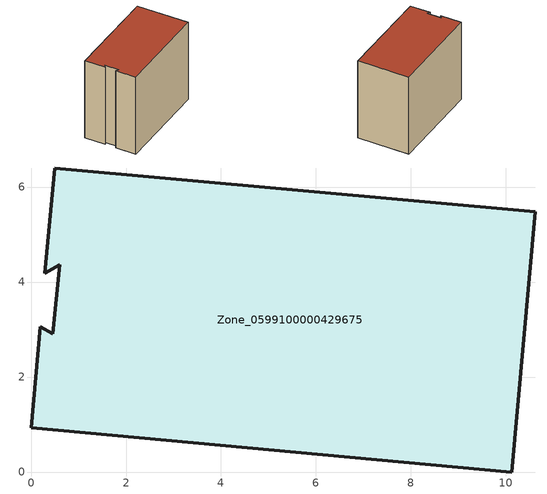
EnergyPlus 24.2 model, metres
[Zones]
Zone_0599100000429675
 floor ground (C_G): 0.19,3.06 0.46,2.91 0.6,4.37 0.29,4.18 0.49,6.4 10.62,5.48 10.13,0 0,0.93 z0
 wall outside (C_F): 10.13,0 10.62,5.48 0.49,6.4 0.29,4.18 0.6,4.37 0.46,2.91 0.19,3.06 0,0.93 10.13,0 z0:8.85
 roof outside (C_R): 0.46,2.91 0.19,3.06 0,0.93 10.13,0 10.62,5.48 0.49,6.4 0.29,4.18 0.6,4.37 z8.85
[BUILDING]
Pand.0599100000429675: North Axis=0; Terrain=City; Loads Convergence Tolerance Value=0.04; Temperature Convergence Tolerance Value=0.4; Solar Distribution=FullExterior; Maximum Number of Warmup Days=25; Minimum Number of Warmup Days=1
[Site:Location]
Rotterdam.The.Hague.AP_ZH_NLD Design_Conditions: Latitude=51.96; Longitude=4.45; Time Zone=1; Elevation=-4.5
[SITE:GROUNDTEMPERATURE:BUILDINGSURFACE]
18, 18, 18, 18, 18, 18, 18, 18, 18, 18, 18, 18
[MATERIAL] Thermal Absorptance=0.9; Solar Absorptance=0.7; Visible Absorptance=0.7
Name | Roughness | Thickness | Conductivity | Density | Specific Heat
G.TC.2006-2014 | MediumSmooth | 0.15 | 0.06 | 540 | 1210
F.TC.2006-2014 | Rough | 0.3 | 0.12 | 1920 | 840
R.TC.2006-2014 | MediumRough | 0.2 | 0.08 | 1500 | 1000
[CONSTRUCTION]
C_G: G.TC.2006-2014
C_F: F.TC.2006-2014
C_R: R.TC.2006-2014
[ZONE]
Zone_0599100000429675: Type=1; Multiplier=1; Ceiling Height=Autocalculate; Volume=Autocalculate; Floor Area=autocalculate; Part of Total Floor Area=Yes
[ZONEINFILTRATION:DESIGNFLOWRATE]
Infil_Zone_0599100000429675: Zone or ZoneList or Space or SpaceList=Zone_0599100000429675; Schedule=AlwaysOn; Design Flow Rate Calculation Method=Flow/Area; Flow Rate per Floor Area=0.0015; Constant Term Coefficient=1; Temperature Term Coefficient=0; Velocity Term Coefficient=0; Velocity Squared Term Coefficient=0
[HVACTEMPLATE:ZONE:IDEALLOADSAIRSYSTEM]
Zone_0599100000429675: Maximum Heating Supply Air Temperature=50; Minimum Cooling Supply Air Temperature=13; Maximum Heating Supply Air Humidity Ratio=0.0156; Minimum Cooling Supply Air Humidity Ratio=0.0077; Heating Limit=NoLimit; Cooling Limit=NoLimit; Dehumidification Control Type=ConstantSensibleHeatRatio; Cooling Sensible Heat Ratio=0.7; Dehumidification Setpoint=60; Humidification Control Type=None; Humidification Setpoint=30; Outdoor Air Method=None; Outdoor Air Flow Rate per Person=0.00944; Outdoor Air Flow Rate per Zone Floor Area=0; Outdoor Air Flow Rate per Zone=0; Demand Controlled Ventilation Type=None; Outdoor Air Economizer Type=NoEconomizer; Heat Recovery Type=None; Sensible Heat Recovery Effectiveness=0.7; Latent Heat Recovery Effectiveness=0.65
[ZONECONTROL:THERMOSTAT]
ThermostatControl_Zone_0599100000429675: Zone or ZoneList=Zone_0599100000429675; Control Type Schedule=DualSetpointControlType; Control 1=Thermostat_Zone_0599100000429675; Temperature Difference Between Cutout And Setpoint=0
[THERMOSTATSETPOINT:DUALSETPOINT]
Thermostat_Zone_0599100000429675: Heating Setpoint Temperature Schedule=HeatingSetpoint_Zone_0599100000429675; Cooling Setpoint Temperature Schedule=CoolingSetpoint_Zone_0599100000429675
[SCHEDULE:COMPACT]
HeatingSetpoint_Zone_0599100000429675: Through: 12/31, For: AllDays, Until: 24:00, 21
CoolingSetpoint_Zone_0599100000429675: Through: 12/31, For: AllDays, Until: 24:00, 24
DualSetpointControlType: Through: 12/31, For: AllDays, Until: 24:00, 4
AlwaysOn: Through: 12/31, For: AllDays, Until: 24:00, 1
